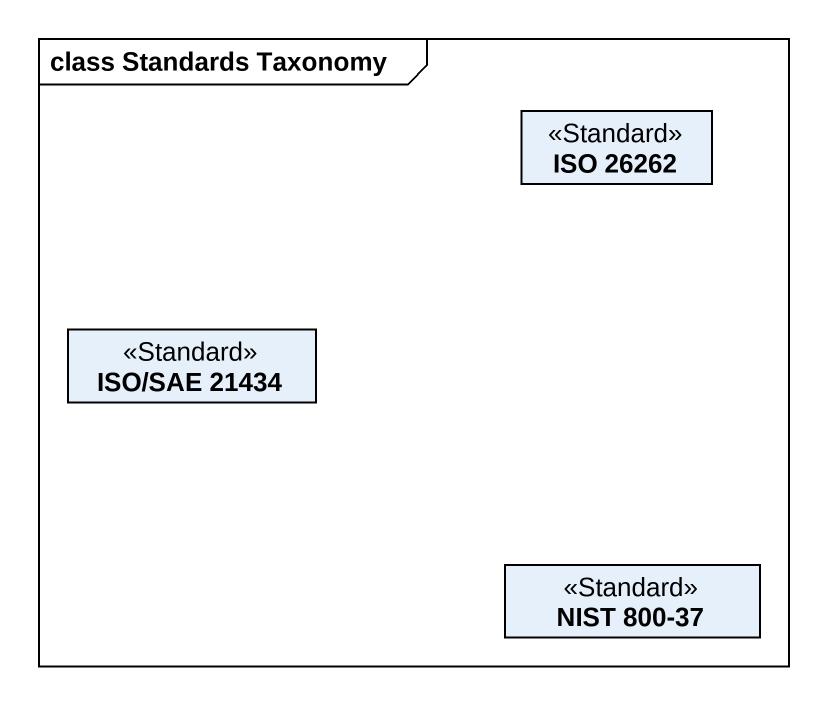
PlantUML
@startuml
mainframe class Standards Taxonomy
hide circle
hide empty members
class "ISO 26262" as ISO_26262 <<Standard>>
class "ISO/SAE 21434" as ISO_SAE_21434 <<Standard>>
class "NIST 800-37" as NIST_800_37 <<Standard>>
@enduml
